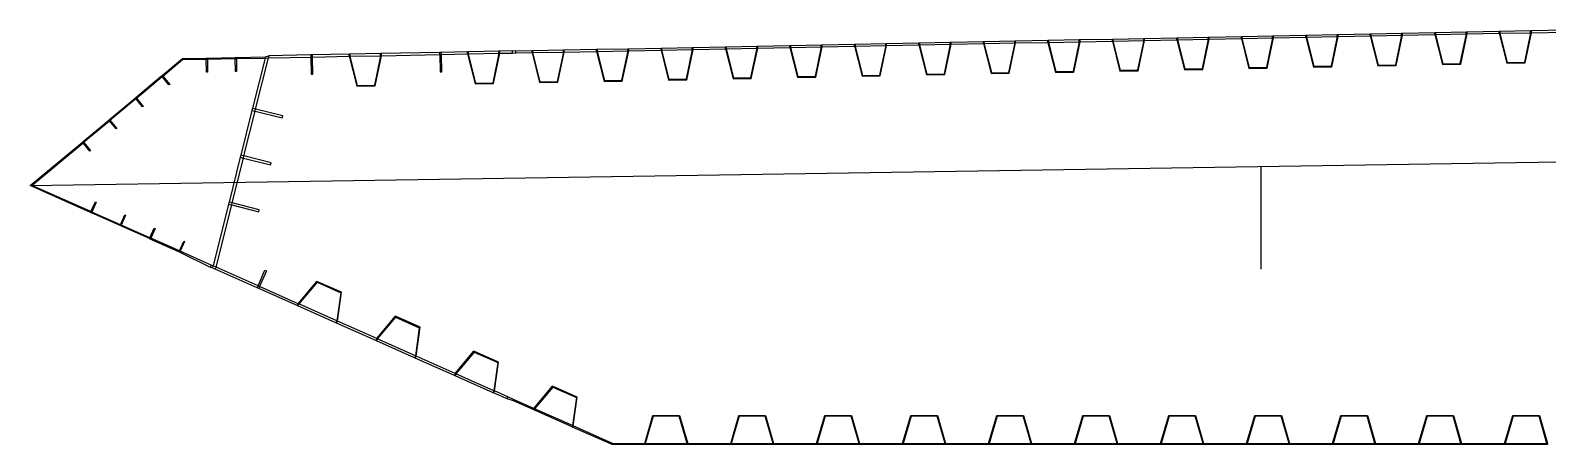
# Model space of a CAD drawing. Header units: millimetres. Extents: x -11.4 to 44.9, y -2.6 to 86.4.
# Drawn here: x -11.45 to 2.67, y 9.15 to 13.01 of the extents above; entities that cross this region are included whole.
import ezdxf

# ---------------------------------------------------------------- set-up
doc = ezdxf.new("R2010")
doc.units = ezdxf.units.MM
doc.layers.add('0_Assis', color=8, linetype='Continuous')

msp = doc.modelspace()

# ---------------------------------------------------------------- linework, layer by layer
at = {"layer": '0_Assis'}
for p, q in [((1.909, 12.989), (1.626, 12.983)), ((1.909, 12.973), (1.909, 12.989)), ((1.917, 12.989), (1.909, 12.989)), ((2.217, 12.995), (1.917, 12.989)), ((1.917, 12.973), (1.917, 12.989)), ((2.217, 12.979), (2.217, 12.995)), ((2.225, 12.995), (2.217, 12.995)), ((2.509, 13.001), (2.225, 12.995)), ((2.225, 12.979), (2.225, 12.995)), ((2.509, 12.985), (2.509, 13.001)), ((2.517, 13.001), (2.509, 13.001)), ((2.817, 13.007), (2.517, 13.001)), ((2.517, 12.985), (2.517, 13.001)), ((2.517, 12.985), (2.817, 12.991)), ((-5.281, 12.845), (-5.29, 12.845)), ((-4.981, 12.851), (-5.281, 12.845)), ((-5.281, 12.829), (-5.281, 12.845)), ((-4.981, 12.835), (-4.981, 12.851)), ((-4.973, 12.851), (-4.981, 12.851)), ((-4.69, 12.857), (-4.973, 12.851)), ((-4.973, 12.835), (-4.973, 12.851)), ((-4.69, 12.841), (-4.69, 12.857)), ((-4.681, 12.857), (-4.69, 12.857)), ((-4.382, 12.863), (-4.681, 12.857)), ((-4.681, 12.841), (-4.681, 12.857)), ((-4.681, 12.841), (-4.382, 12.847)), ((-4.382, 12.847), (-4.382, 12.863)), ((-4.373, 12.863), (-4.382, 12.863)), ((-4.382, 12.847), (-4.311, 12.568)), ((-4.382, 12.847), (-4.373, 12.847)), ((-4.09, 12.869), (-4.373, 12.863)), ((-4.373, 12.847), (-4.373, 12.863)), ((-4.373, 12.847), (-4.09, 12.853)), ((-4.305, 12.576), (-4.373, 12.847)), ((-4.09, 12.853), (-4.147, 12.579)), ((-4.141, 12.571), (-4.082, 12.853)), ((-4.09, 12.853), (-4.09, 12.869)), ((-4.082, 12.869), (-4.09, 12.869)), ((-4.09, 12.853), (-4.082, 12.853)), ((-3.782, 12.875), (-4.082, 12.869)), ((-4.082, 12.853), (-4.082, 12.869)), ((-4.082, 12.853), (-3.782, 12.859)), ((-3.782, 12.859), (-3.782, 12.875)), ((-3.773, 12.875), (-3.782, 12.875)), ((-3.782, 12.859), (-3.711, 12.58)), ((-3.782, 12.859), (-3.773, 12.859)), ((-3.49, 12.881), (-3.773, 12.875)), ((-3.773, 12.859), (-3.773, 12.875)), ((-3.773, 12.859), (-3.49, 12.865)), ((-3.705, 12.588), (-3.773, 12.859)), ((-3.49, 12.865), (-3.548, 12.591)), ((-3.541, 12.583), (-3.482, 12.865)), ((-3.49, 12.865), (-3.49, 12.881)), ((-3.482, 12.881), (-3.49, 12.881)), ((-3.49, 12.865), (-3.482, 12.865)), ((-3.182, 12.887), (-3.482, 12.881)), ((-3.482, 12.865), (-3.482, 12.881)), ((-3.482, 12.865), (-3.182, 12.871)), ((-3.182, 12.871), (-3.182, 12.887)), ((-3.174, 12.887), (-3.182, 12.887)), ((-3.182, 12.871), (-3.111, 12.592)), ((-3.182, 12.871), (-3.174, 12.871)), ((-2.89, 12.893), (-3.174, 12.887)), ((-3.174, 12.871), (-3.174, 12.887)), ((-3.174, 12.871), (-2.89, 12.877)), ((-3.105, 12.6), (-3.174, 12.871)), ((-2.89, 12.877), (-2.948, 12.603)), ((-2.941, 12.595), (-2.882, 12.877)), ((-2.89, 12.877), (-2.89, 12.893)), ((-2.882, 12.893), (-2.89, 12.893)), ((-2.89, 12.877), (-2.882, 12.877)), ((-2.582, 12.899), (-2.882, 12.893)), ((-2.882, 12.877), (-2.882, 12.893)), ((-2.882, 12.877), (-2.582, 12.883)), ((-2.582, 12.883), (-2.582, 12.899)), ((-2.574, 12.899), (-2.582, 12.899)), ((-2.582, 12.883), (-2.511, 12.604)), ((-2.582, 12.883), (-2.574, 12.883)), ((-2.29, 12.905), (-2.574, 12.899)), ((-2.574, 12.883), (-2.574, 12.899)), ((-2.574, 12.883), (-2.29, 12.889)), ((-2.505, 12.612), (-2.574, 12.883)), ((-2.29, 12.889), (-2.348, 12.615)), ((-2.341, 12.607), (-2.282, 12.889)), ((-2.29, 12.889), (-2.29, 12.905)), ((-2.282, 12.905), (-2.29, 12.905)), ((-2.29, 12.889), (-2.282, 12.889)), ((-1.982, 12.911), (-2.282, 12.905)), ((-2.282, 12.889), (-2.282, 12.905)), ((-2.282, 12.889), (-1.982, 12.895)), ((-1.982, 12.895), (-1.982, 12.911)), ((-1.974, 12.911), (-1.982, 12.911)), ((-1.982, 12.895), (-1.911, 12.616)), ((-1.982, 12.895), (-1.974, 12.895)), ((-1.69, 12.917), (-1.974, 12.911)), ((-1.974, 12.895), (-1.974, 12.911)), ((-1.974, 12.895), (-1.69, 12.901)), ((-1.905, 12.624), (-1.974, 12.895)), ((-1.69, 12.901), (-1.748, 12.627)), ((-1.741, 12.619), (-1.682, 12.901)), ((-1.69, 12.901), (-1.69, 12.917)), ((-1.682, 12.917), (-1.69, 12.917)), ((-1.69, 12.901), (-1.682, 12.901)), ((-1.382, 12.923), (-1.682, 12.917)), ((-1.682, 12.901), (-1.682, 12.917)), ((-1.682, 12.901), (-1.382, 12.907)), ((-1.382, 12.907), (-1.382, 12.923)), ((-1.374, 12.923), (-1.382, 12.923)), ((-1.382, 12.907), (-1.312, 12.628)), ((-1.382, 12.907), (-1.374, 12.907)), ((-1.09, 12.929), (-1.374, 12.923)), ((-1.374, 12.907), (-1.374, 12.923)), ((-1.374, 12.907), (-1.09, 12.913)), ((-1.305, 12.636), (-1.374, 12.907)), ((-1.09, 12.913), (-1.148, 12.639)), ((-1.142, 12.631), (-1.082, 12.913)), ((-1.09, 12.913), (-1.09, 12.929)), ((-1.082, 12.929), (-1.09, 12.929)), ((-1.09, 12.913), (-1.082, 12.913)), ((-0.782, 12.935), (-1.082, 12.929)), ((-1.082, 12.913), (-1.082, 12.929)), ((-1.082, 12.913), (-0.782, 12.919)), ((-0.782, 12.919), (-0.782, 12.935)), ((-0.774, 12.935), (-0.782, 12.935)), ((-0.782, 12.919), (-0.712, 12.64)), ((-0.782, 12.919), (-0.774, 12.919)), ((-0.491, 12.941), (-0.774, 12.935)), ((-0.774, 12.919), (-0.774, 12.935)), ((-0.774, 12.919), (-0.491, 12.925)), ((-0.705, 12.648), (-0.774, 12.919)), ((-0.491, 12.925), (-0.548, 12.651)), ((-0.542, 12.643), (-0.482, 12.925)), ((-0.491, 12.925), (-0.491, 12.941)), ((-0.482, 12.941), (-0.491, 12.941)), ((-0.491, 12.925), (-0.482, 12.925)), ((-0.182, 12.947), (-0.482, 12.941)), ((-0.482, 12.925), (-0.482, 12.941)), ((-0.482, 12.925), (-0.182, 12.931)), ((-0.182, 12.931), (-0.182, 12.947)), ((-0.174, 12.947), (-0.182, 12.947)), ((-0.182, 12.931), (-0.112, 12.652)), ((-0.182, 12.931), (-0.174, 12.931)), ((0.109, 12.953), (-0.174, 12.947)), ((-0.174, 12.931), (-0.174, 12.947)), ((-0.174, 12.931), (0.109, 12.937)), ((-0.106, 12.66), (-0.174, 12.931)), ((0.109, 12.937), (0.052, 12.663)), ((0.058, 12.655), (0.118, 12.937)), ((0.109, 12.937), (0.109, 12.953)), ((0.118, 12.953), (0.109, 12.953)), ((0.109, 12.937), (0.118, 12.937)), ((0.418, 12.959), (0.118, 12.953)), ((0.118, 12.937), (0.118, 12.953)), ((0.118, 12.937), (0.418, 12.943)), ((0.418, 12.943), (0.418, 12.959)), ((0.426, 12.959), (0.418, 12.959)), ((0.418, 12.943), (0.488, 12.664)), ((0.418, 12.943), (0.426, 12.943)), ((0.709, 12.965), (0.426, 12.959)), ((0.426, 12.943), (0.426, 12.959)), ((0.426, 12.943), (0.709, 12.949)), ((0.494, 12.672), (0.426, 12.943)), ((0.709, 12.949), (0.652, 12.675)), ((0.658, 12.667), (0.717, 12.949)), ((0.709, 12.949), (0.709, 12.965)), ((0.717, 12.965), (0.709, 12.965)), ((0.709, 12.949), (0.717, 12.949)), ((1.017, 12.971), (0.717, 12.965)), ((0.717, 12.949), (0.717, 12.965)), ((0.717, 12.949), (1.017, 12.955)), ((1.017, 12.955), (1.017, 12.971)), ((1.026, 12.971), (1.017, 12.971)), ((1.017, 12.955), (1.088, 12.676)), ((1.017, 12.955), (1.026, 12.955)), ((1.309, 12.977), (1.026, 12.971)), ((1.026, 12.955), (1.026, 12.971)), ((1.026, 12.955), (1.309, 12.961)), ((1.094, 12.684), (1.026, 12.955)), ((1.309, 12.961), (1.251, 12.687)), ((1.258, 12.679), (1.317, 12.961)), ((1.309, 12.961), (1.309, 12.977)), ((1.317, 12.977), (1.309, 12.977)), ((1.309, 12.961), (1.317, 12.961)), ((1.617, 12.983), (1.317, 12.977)), ((1.317, 12.961), (1.317, 12.977)), ((1.317, 12.961), (1.617, 12.967)), ((1.617, 12.967), (1.617, 12.983)), ((1.626, 12.983), (1.617, 12.983)), ((1.617, 12.967), (1.688, 12.688)), ((1.617, 12.967), (1.626, 12.967)), ((1.626, 12.967), (1.626, 12.983)), ((1.626, 12.967), (1.909, 12.973)), ((1.694, 12.696), (1.626, 12.967)), ((1.909, 12.973), (1.851, 12.699)), ((1.858, 12.691), (1.917, 12.973)), ((1.909, 12.973), (1.917, 12.973)), ((1.917, 12.973), (2.217, 12.979)), ((2.217, 12.979), (2.288, 12.7)), ((2.217, 12.979), (2.225, 12.979)), ((2.225, 12.979), (2.509, 12.985)), ((2.294, 12.708), (2.225, 12.979)), ((2.509, 12.985), (2.451, 12.711)), ((2.458, 12.703), (2.517, 12.985)), ((2.509, 12.985), (2.517, 12.985)), ((-10.221, 12.587), (-10.033, 12.744)), ((-10.216, 12.581), (-10.033, 12.734)), ((-10.033, 12.744), (-9.812, 12.748)), ((-10.033, 12.734), (-10.033, 12.744)), ((-10.033, 12.734), (-9.811, 12.738)), ((-9.812, 12.748), (-9.802, 12.748)), ((-9.811, 12.738), (-9.812, 12.748)), ((-9.811, 12.738), (-9.801, 12.738)), ((-9.809, 12.618), (-9.811, 12.738)), ((-9.802, 12.748), (-9.542, 12.754)), ((-9.802, 12.748), (-9.801, 12.738)), ((-9.801, 12.738), (-9.541, 12.744)), ((-9.801, 12.738), (-9.799, 12.618)), ((-9.542, 12.754), (-9.532, 12.754)), ((-9.541, 12.744), (-9.542, 12.754)), ((-9.541, 12.744), (-9.531, 12.744)), ((-9.539, 12.624), (-9.541, 12.744)), ((-9.532, 12.754), (-9.261, 12.759)), ((-9.532, 12.754), (-9.531, 12.744)), ((-9.531, 12.744), (-9.264, 12.749)), ((-9.531, 12.744), (-9.529, 12.624)), ((-9.264, 12.749), (-9.381, 12.282)), ((-9.352, 12.274), (-9.233, 12.75)), ((-9.261, 12.759), (-9.264, 12.749)), ((-9.264, 12.749), (-9.233, 12.75)), ((-9.261, 12.759), (-9.228, 12.77)), ((-9.228, 12.77), (-9.233, 12.75)), ((-9.233, 12.75), (-8.839, 12.758)), ((-8.839, 12.778), (-9.228, 12.77)), ((-8.839, 12.778), (-8.839, 12.758)), ((-8.823, 12.778), (-8.839, 12.778)), ((-8.839, 12.758), (-8.835, 12.598)), ((-8.481, 12.785), (-8.823, 12.778)), ((-8.823, 12.758), (-8.823, 12.778)), ((-8.823, 12.758), (-8.481, 12.765)), ((-8.819, 12.598), (-8.823, 12.758)), ((-8.481, 12.765), (-8.481, 12.785)), ((-8.472, 12.785), (-8.481, 12.785)), ((-8.481, 12.785), (-8.481, 12.765)), ((-8.481, 12.765), (-8.41, 12.486)), ((-8.481, 12.765), (-8.472, 12.765)), ((-8.189, 12.791), (-8.472, 12.785)), ((-8.472, 12.765), (-8.472, 12.785)), ((-8.472, 12.765), (-8.189, 12.771)), ((-8.404, 12.494), (-8.472, 12.765)), ((-8.189, 12.771), (-8.247, 12.497)), ((-8.24, 12.489), (-8.181, 12.771)), ((-8.189, 12.771), (-8.189, 12.791)), ((-8.181, 12.791), (-8.189, 12.791)), ((-8.189, 12.771), (-8.181, 12.771)), ((-7.639, 12.802), (-8.181, 12.791)), ((-8.181, 12.771), (-8.181, 12.791)), ((-8.181, 12.771), (-7.639, 12.782)), ((-7.639, 12.782), (-7.639, 12.802)), ((-7.623, 12.802), (-7.639, 12.802)), ((-7.639, 12.782), (-7.623, 12.782)), ((-7.639, 12.782), (-7.636, 12.622)), ((-7.381, 12.807), (-7.623, 12.802)), ((-7.623, 12.782), (-7.623, 12.802)), ((-7.623, 12.782), (-7.381, 12.787)), ((-7.62, 12.622), (-7.623, 12.782)), ((-7.381, 12.787), (-7.381, 12.807)), ((-7.373, 12.807), (-7.381, 12.807)), ((-7.381, 12.787), (-7.31, 12.508)), ((-7.381, 12.787), (-7.373, 12.787)), ((-7.089, 12.813), (-7.373, 12.807)), ((-7.373, 12.787), (-7.373, 12.807)), ((-7.373, 12.787), (-7.089, 12.793)), ((-7.304, 12.516), (-7.373, 12.787)), ((-7.089, 12.793), (-7.147, 12.519)), ((-7.14, 12.511), (-7.081, 12.793)), ((-7.089, 12.793), (-7.089, 12.813)), ((-7.081, 12.813), (-7.089, 12.813)), ((-7.089, 12.793), (-7.081, 12.793)), ((-6.963, 12.815), (-7.081, 12.813)), ((-7.081, 12.793), (-7.081, 12.813)), ((-7.081, 12.793), (-6.963, 12.795)), ((-6.963, 12.795), (-6.963, 12.815)), ((-6.931, 12.812), (-6.963, 12.815)), ((-6.963, 12.795), (-6.931, 12.796)), ((-6.781, 12.815), (-6.931, 12.812)), ((-6.931, 12.796), (-6.931, 12.812)), ((-6.931, 12.796), (-6.781, 12.799)), ((-6.781, 12.799), (-6.781, 12.815)), ((-6.773, 12.815), (-6.781, 12.815)), ((-6.781, 12.799), (-6.71, 12.52)), ((-6.781, 12.799), (-6.773, 12.799)), ((-6.489, 12.821), (-6.773, 12.815)), ((-6.773, 12.799), (-6.773, 12.815)), ((-6.773, 12.799), (-6.489, 12.805)), ((-6.704, 12.528), (-6.773, 12.799)), ((-6.489, 12.805), (-6.547, 12.531)), ((-6.54, 12.523), (-6.481, 12.805)), ((-6.489, 12.805), (-6.489, 12.821)), ((-6.481, 12.821), (-6.489, 12.821)), ((-6.489, 12.805), (-6.481, 12.805)), ((-6.181, 12.827), (-6.481, 12.821)), ((-6.481, 12.805), (-6.481, 12.821)), ((-6.481, 12.805), (-6.181, 12.811)), ((-6.181, 12.811), (-6.181, 12.827)), ((-6.173, 12.827), (-6.181, 12.827)), ((-6.181, 12.811), (-6.111, 12.532)), ((-6.181, 12.811), (-6.173, 12.811)), ((-5.889, 12.833), (-6.173, 12.827)), ((-6.173, 12.811), (-6.173, 12.827)), ((-6.173, 12.811), (-5.889, 12.817)), ((-6.104, 12.54), (-6.173, 12.811)), ((-5.889, 12.817), (-5.947, 12.543)), ((-5.941, 12.535), (-5.881, 12.817)), ((-5.889, 12.817), (-5.889, 12.833)), ((-5.881, 12.833), (-5.889, 12.833)), ((-5.889, 12.817), (-5.881, 12.817)), ((-5.581, 12.839), (-5.881, 12.833)), ((-5.881, 12.817), (-5.881, 12.833)), ((-5.881, 12.817), (-5.581, 12.823)), ((-5.581, 12.823), (-5.581, 12.839)), ((-5.573, 12.839), (-5.581, 12.839)), ((-5.581, 12.823), (-5.511, 12.544)), ((-5.581, 12.823), (-5.573, 12.823)), ((-5.29, 12.845), (-5.573, 12.839)), ((-5.573, 12.823), (-5.573, 12.839)), ((-5.573, 12.823), (-5.29, 12.829)), ((-5.504, 12.552), (-5.573, 12.823)), ((-5.29, 12.829), (-5.347, 12.555)), ((-5.341, 12.547), (-5.281, 12.829)), ((-5.29, 12.829), (-5.29, 12.845)), ((-5.29, 12.829), (-5.281, 12.829)), ((-5.281, 12.829), (-4.981, 12.835)), ((-4.981, 12.835), (-4.911, 12.556)), ((-4.981, 12.835), (-4.973, 12.835)), ((-4.973, 12.835), (-4.69, 12.841)), ((-4.905, 12.564), (-4.973, 12.835)), ((-4.69, 12.841), (-4.747, 12.567)), ((-4.741, 12.559), (-4.681, 12.841)), ((-4.69, 12.841), (-4.681, 12.841)), ((2.294, 12.708), (2.288, 12.7)), ((2.294, 12.708), (2.451, 12.711)), ((2.451, 12.711), (2.458, 12.703)), ((-10.466, 12.382), (-10.227, 12.582)), ((-10.461, 12.376), (-10.222, 12.576)), ((-10.227, 12.582), (-10.221, 12.587)), ((-10.222, 12.576), (-10.227, 12.582)), ((-10.222, 12.576), (-10.216, 12.581)), ((-10.158, 12.499), (-10.222, 12.576)), ((-10.221, 12.587), (-10.216, 12.581)), ((-10.216, 12.581), (-10.151, 12.504)), ((-9.799, 12.618), (-9.809, 12.618)), ((-9.529, 12.624), (-9.539, 12.624)), ((-8.835, 12.598), (-8.819, 12.598)), ((-7.636, 12.622), (-7.62, 12.622)), ((-4.905, 12.564), (-4.911, 12.556)), ((-4.905, 12.564), (-4.747, 12.567)), ((-4.747, 12.567), (-4.741, 12.559)), ((-4.305, 12.576), (-4.311, 12.568)), ((-4.311, 12.568), (-4.141, 12.571)), ((-4.305, 12.576), (-4.147, 12.579)), ((-4.147, 12.579), (-4.141, 12.571)), ((-3.705, 12.588), (-3.711, 12.58)), ((-3.711, 12.58), (-3.541, 12.583)), ((-3.705, 12.588), (-3.548, 12.591)), ((-3.548, 12.591), (-3.541, 12.583)), ((-3.105, 12.6), (-3.111, 12.592)), ((-3.111, 12.592), (-2.941, 12.595)), ((-3.105, 12.6), (-2.948, 12.603)), ((-2.948, 12.603), (-2.941, 12.595)), ((-2.505, 12.612), (-2.511, 12.604)), ((-2.511, 12.604), (-2.341, 12.607)), ((-2.505, 12.612), (-2.348, 12.615)), ((-2.348, 12.615), (-2.341, 12.607)), ((-1.905, 12.624), (-1.911, 12.616)), ((-1.911, 12.616), (-1.741, 12.619)), ((-1.905, 12.624), (-1.748, 12.627)), ((-1.748, 12.627), (-1.741, 12.619)), ((-1.305, 12.636), (-1.312, 12.628)), ((-1.312, 12.628), (-1.142, 12.631)), ((-1.305, 12.636), (-1.148, 12.639)), ((-1.148, 12.639), (-1.142, 12.631)), ((-0.705, 12.648), (-0.712, 12.64)), ((-0.712, 12.64), (-0.542, 12.643)), ((-0.705, 12.648), (-0.548, 12.651)), ((-0.548, 12.651), (-0.542, 12.643)), ((-0.106, 12.66), (-0.112, 12.652)), ((-0.112, 12.652), (0.058, 12.655)), ((-0.106, 12.66), (0.052, 12.663)), ((0.052, 12.663), (0.058, 12.655)), ((0.494, 12.672), (0.488, 12.664)), ((0.488, 12.664), (0.658, 12.667)), ((0.494, 12.672), (0.652, 12.675)), ((0.652, 12.675), (0.658, 12.667)), ((1.094, 12.684), (1.088, 12.676)), ((1.088, 12.676), (1.258, 12.679)), ((1.094, 12.684), (1.251, 12.687)), ((1.251, 12.687), (1.258, 12.679)), ((1.694, 12.696), (1.688, 12.688)), ((1.688, 12.688), (1.858, 12.691)), ((1.694, 12.696), (1.851, 12.699)), ((1.851, 12.699), (1.858, 12.691)), ((2.288, 12.7), (2.458, 12.703)), ((-10.151, 12.504), (-10.158, 12.499)), ((-8.404, 12.494), (-8.41, 12.486)), ((-8.41, 12.486), (-8.24, 12.489)), ((-8.404, 12.494), (-8.247, 12.497)), ((-8.247, 12.497), (-8.24, 12.489)), ((-7.304, 12.516), (-7.31, 12.508)), ((-7.31, 12.508), (-7.14, 12.511)), ((-7.304, 12.516), (-7.147, 12.519)), ((-7.147, 12.519), (-7.14, 12.511)), ((-6.704, 12.528), (-6.71, 12.52)), ((-6.71, 12.52), (-6.54, 12.523)), ((-6.704, 12.528), (-6.547, 12.531)), ((-6.547, 12.531), (-6.54, 12.523)), ((-6.104, 12.54), (-6.111, 12.532)), ((-6.111, 12.532), (-5.941, 12.535)), ((-6.104, 12.54), (-5.947, 12.543)), ((-5.947, 12.543), (-5.941, 12.535)), ((-5.504, 12.552), (-5.511, 12.544)), ((-5.511, 12.544), (-5.341, 12.547)), ((-5.504, 12.552), (-5.347, 12.555)), ((-5.347, 12.555), (-5.341, 12.547)), ((-4.911, 12.556), (-4.741, 12.559)), ((-10.712, 12.177), (-10.472, 12.377)), ((-10.707, 12.171), (-10.467, 12.371)), ((-10.472, 12.377), (-10.466, 12.382)), ((-10.467, 12.371), (-10.472, 12.377)), ((-10.467, 12.371), (-10.461, 12.376)), ((-10.403, 12.294), (-10.467, 12.371)), ((-10.466, 12.382), (-10.461, 12.376)), ((-10.461, 12.376), (-10.397, 12.299)), ((-10.397, 12.299), (-10.403, 12.294)), ((-9.381, 12.282), (-9.386, 12.262)), ((-9.352, 12.274), (-9.381, 12.282)), ((-10.957, 11.971), (-10.718, 12.172)), ((-10.952, 11.965), (-10.713, 12.165)), ((-10.718, 12.172), (-10.712, 12.177)), ((-10.713, 12.165), (-10.718, 12.172)), ((-10.713, 12.165), (-10.707, 12.171)), ((-10.649, 12.089), (-10.713, 12.165)), ((-10.712, 12.177), (-10.707, 12.171)), ((-10.707, 12.171), (-10.643, 12.094)), ((-9.386, 12.262), (-9.49, 11.845)), ((-9.461, 11.838), (-9.357, 12.255)), ((-9.386, 12.262), (-9.357, 12.255)), ((-9.357, 12.255), (-9.352, 12.274)), ((-9.357, 12.255), (-9.104, 12.192)), ((-9.099, 12.211), (-9.352, 12.274)), ((-9.104, 12.192), (-9.099, 12.211)), ((-10.643, 12.094), (-10.649, 12.089)), ((-11.448, 11.562), (-10.964, 11.966)), ((-11.433, 11.564), (-10.958, 11.96)), ((-10.964, 11.966), (-10.957, 11.971)), ((-10.958, 11.96), (-10.964, 11.966)), ((-10.958, 11.96), (-10.952, 11.965)), ((-10.894, 11.883), (-10.958, 11.96)), ((-10.957, 11.971), (-10.952, 11.965)), ((-10.952, 11.965), (-10.888, 11.889)), ((-10.888, 11.889), (-10.894, 11.883)), ((-9.495, 11.826), (-9.599, 11.408)), ((-9.57, 11.401), (-9.466, 11.818)), ((-9.49, 11.845), (-9.495, 11.826)), ((-9.495, 11.826), (-9.466, 11.818)), ((-9.461, 11.838), (-9.49, 11.845)), ((-9.466, 11.818), (-9.461, 11.838)), ((-9.466, 11.818), (-9.213, 11.755)), ((-9.209, 11.775), (-9.461, 11.838)), ((-9.213, 11.755), (-9.209, 11.775)), ((-10.887, 11.312), (-11.448, 11.562)), ((-10.884, 11.32), (-11.433, 11.564)), ((-10.887, 11.312), (-10.884, 11.32)), ((-10.88, 11.309), (-10.887, 11.312)), ((-10.884, 11.32), (-10.843, 11.411)), ((-10.877, 11.316), (-10.884, 11.32)), ((-10.877, 11.316), (-10.88, 11.309)), ((-10.613, 11.191), (-10.88, 11.309)), ((-10.836, 11.408), (-10.877, 11.316)), ((-10.61, 11.198), (-10.877, 11.316)), ((-10.843, 11.411), (-10.836, 11.408)), ((-9.604, 11.389), (-9.748, 10.815)), ((-9.72, 10.802), (-9.575, 11.382)), ((-9.599, 11.408), (-9.604, 11.389)), ((-9.604, 11.389), (-9.575, 11.382)), ((-9.57, 11.401), (-9.599, 11.408)), ((-9.575, 11.382), (-9.57, 11.401)), ((-9.575, 11.382), (-9.323, 11.319)), ((-9.318, 11.338), (-9.57, 11.401)), ((-9.323, 11.319), (-9.318, 11.338)), ((-10.613, 11.191), (-10.61, 11.198)), ((-10.606, 11.187), (-10.613, 11.191)), ((-10.61, 11.198), (-10.569, 11.289)), ((-10.602, 11.195), (-10.61, 11.198)), ((-10.602, 11.195), (-10.606, 11.187)), ((-10.339, 11.069), (-10.606, 11.187)), ((-10.562, 11.286), (-10.602, 11.195)), ((-10.336, 11.076), (-10.602, 11.195)), ((-10.569, 11.289), (-10.562, 11.286)), ((-10.336, 11.076), (-10.295, 11.167)), ((-10.288, 11.164), (-10.328, 11.073)), ((-10.295, 11.167), (-10.288, 11.164)), ((-10.339, 11.069), (-10.336, 11.076)), ((-10.332, 11.065), (-10.339, 11.069)), ((-10.328, 11.073), (-10.336, 11.076)), ((-10.328, 11.073), (-10.332, 11.065)), ((-10.065, 10.947), (-10.332, 11.065)), ((-10.061, 10.954), (-10.328, 11.073)), ((-10.061, 10.954), (-10.021, 11.046)), ((-10.014, 11.042), (-10.054, 10.951)), ((-10.021, 11.046), (-10.014, 11.042)), ((-10.065, 10.947), (-10.061, 10.954)), ((-10.057, 10.944), (-10.065, 10.947)), ((-10.054, 10.951), (-10.061, 10.954)), ((-10.054, 10.951), (-10.057, 10.944)), ((-10.057, 10.944), (-9.774, 10.804)), ((-9.765, 10.823), (-10.054, 10.951)), ((-9.765, 10.823), (-9.774, 10.804)), ((-9.755, 10.796), (-9.774, 10.804)), ((-9.748, 10.815), (-9.765, 10.823)), ((-9.748, 10.815), (-9.755, 10.796)), ((-9.728, 10.784), (-9.755, 10.796)), ((-9.72, 10.802), (-9.748, 10.815)), ((-9.72, 10.802), (-9.728, 10.784)), ((-9.338, 10.611), (-9.728, 10.784)), ((-9.33, 10.629), (-9.72, 10.802)), ((-9.33, 10.629), (-9.265, 10.775)), ((-9.25, 10.769), (-9.315, 10.623)), ((-9.265, 10.775), (-9.25, 10.769)), ((-9.338, 10.611), (-9.33, 10.629)), ((-9.323, 10.604), (-9.338, 10.611)), ((-9.315, 10.623), (-9.33, 10.629)), ((-9.315, 10.623), (-9.323, 10.604)), ((-8.965, 10.445), (-9.323, 10.604)), ((-8.957, 10.463), (-9.315, 10.623)), ((-8.957, 10.463), (-8.783, 10.67)), ((-8.781, 10.663), (-8.951, 10.461)), ((-8.554, 10.569), (-8.783, 10.67)), ((-8.783, 10.67), (-8.781, 10.663)), ((-8.781, 10.663), (-8.561, 10.565)), ((-8.957, 10.463), (-8.965, 10.445)), ((-8.951, 10.461), (-8.959, 10.443)), ((-8.951, 10.461), (-8.957, 10.463)), ((-8.597, 10.303), (-8.951, 10.461)), ((-8.561, 10.565), (-8.597, 10.303)), ((-8.592, 10.301), (-8.554, 10.569)), ((-8.561, 10.565), (-8.554, 10.569)), ((-8.959, 10.443), (-8.965, 10.445)), ((-8.605, 10.285), (-8.959, 10.443)), ((-8.226, 10.138), (-8.052, 10.346)), ((-8.05, 10.338), (-8.22, 10.136)), ((-7.823, 10.244), (-8.052, 10.346)), ((-8.052, 10.346), (-8.05, 10.338)), ((-8.05, 10.338), (-7.83, 10.24)), ((-8.597, 10.303), (-8.605, 10.285)), ((-8.6, 10.283), (-8.605, 10.285)), ((-8.592, 10.301), (-8.6, 10.283)), ((-8.234, 10.12), (-8.6, 10.283)), ((-8.592, 10.301), (-8.597, 10.303)), ((-8.226, 10.138), (-8.592, 10.301)), ((-7.83, 10.24), (-7.866, 9.979)), ((-7.86, 9.976), (-7.823, 10.244)), ((-7.83, 10.24), (-7.823, 10.244)), ((-8.226, 10.138), (-8.234, 10.12)), ((-8.228, 10.118), (-8.234, 10.12)), ((-8.22, 10.136), (-8.228, 10.118)), ((-7.874, 9.96), (-8.228, 10.118)), ((-8.22, 10.136), (-8.226, 10.138)), ((-7.866, 9.979), (-8.22, 10.136)), ((-7.866, 9.979), (-7.874, 9.96)), ((-7.869, 9.958), (-7.874, 9.96)), ((-7.86, 9.976), (-7.869, 9.958)), ((-7.503, 9.795), (-7.869, 9.958)), ((-7.86, 9.976), (-7.866, 9.979)), ((-7.495, 9.814), (-7.86, 9.976)), ((-7.495, 9.814), (-7.321, 10.021)), ((-7.319, 10.013), (-7.489, 9.811)), ((-7.092, 9.919), (-7.321, 10.021)), ((-7.321, 10.021), (-7.319, 10.013)), ((-7.319, 10.013), (-7.099, 9.915)), ((-7.099, 9.915), (-7.135, 9.654)), ((-7.129, 9.651), (-7.092, 9.919)), ((-7.099, 9.915), (-7.092, 9.919)), ((-7.495, 9.814), (-7.503, 9.795)), ((-7.497, 9.793), (-7.503, 9.795)), ((-7.489, 9.811), (-7.497, 9.793)), ((-7.143, 9.635), (-7.497, 9.793)), ((-7.489, 9.811), (-7.495, 9.814)), ((-7.135, 9.654), (-7.489, 9.811)), ((-7.135, 9.654), (-7.143, 9.635)), ((-7.138, 9.633), (-7.143, 9.635)), ((-7.129, 9.651), (-7.138, 9.633)), ((-7.013, 9.578), (-7.138, 9.633)), ((-7.129, 9.651), (-7.135, 9.654)), ((-6.764, 9.489), (-6.59, 9.696)), ((-6.588, 9.688), (-6.758, 9.486)), ((-6.361, 9.594), (-6.59, 9.696)), ((-6.59, 9.696), (-6.588, 9.688)), ((-6.588, 9.688), (-6.368, 9.591)), ((-6.952, 9.559), (-7.013, 9.578)), ((-6.769, 9.478), (-6.952, 9.559)), ((-6.764, 9.489), (-6.947, 9.57)), ((-6.764, 9.489), (-6.769, 9.478)), ((-6.763, 9.475), (-6.769, 9.478)), ((-6.758, 9.486), (-6.764, 9.489)), ((-6.758, 9.486), (-6.763, 9.475)), ((-6.409, 9.318), (-6.763, 9.475)), ((-6.404, 9.329), (-6.758, 9.486)), ((-6.368, 9.591), (-6.404, 9.329)), ((-6.398, 9.326), (-6.361, 9.594)), ((-6.368, 9.591), (-6.361, 9.594)), ((-6.404, 9.329), (-6.409, 9.318)), ((-6.403, 9.315), (-6.409, 9.318)), ((-6.398, 9.326), (-6.404, 9.329)), ((-6.398, 9.326), (-6.403, 9.315)), ((-6.033, 9.164), (-6.398, 9.326)), ((-5.733, 9.164), (-5.658, 9.424)), ((-5.653, 9.418), (-5.727, 9.164)), ((-5.658, 9.424), (-5.408, 9.424)), ((-5.653, 9.418), (-5.658, 9.424)), ((-5.412, 9.418), (-5.653, 9.418)), ((-5.412, 9.418), (-5.408, 9.424)), ((-5.339, 9.164), (-5.412, 9.418)), ((-5.408, 9.424), (-5.333, 9.164)), ((-4.933, 9.164), (-4.858, 9.424)), ((-4.853, 9.418), (-4.927, 9.164)), ((-4.858, 9.424), (-4.608, 9.424)), ((-4.853, 9.418), (-4.858, 9.424)), ((-4.612, 9.418), (-4.853, 9.418)), ((-4.612, 9.418), (-4.608, 9.424)), ((-4.539, 9.164), (-4.612, 9.418)), ((-4.608, 9.424), (-4.533, 9.164)), ((-4.133, 9.164), (-4.058, 9.424)), ((-4.053, 9.418), (-4.127, 9.164)), ((-4.058, 9.424), (-3.808, 9.424)), ((-4.053, 9.418), (-4.058, 9.424)), ((-3.812, 9.418), (-4.053, 9.418)), ((-3.812, 9.418), (-3.808, 9.424)), ((-3.739, 9.164), (-3.812, 9.418)), ((-3.808, 9.424), (-3.733, 9.164)), ((-3.333, 9.164), (-3.258, 9.424)), ((-3.253, 9.418), (-3.327, 9.164)), ((-3.258, 9.424), (-3.008, 9.424)), ((-3.253, 9.418), (-3.258, 9.424)), ((-3.012, 9.418), (-3.253, 9.418)), ((-3.012, 9.418), (-3.008, 9.424)), ((-2.939, 9.164), (-3.012, 9.418)), ((-3.008, 9.424), (-2.933, 9.164)), ((-2.533, 9.164), (-2.458, 9.424)), ((-2.453, 9.418), (-2.527, 9.164)), ((-2.458, 9.424), (-2.208, 9.424)), ((-2.453, 9.418), (-2.458, 9.424)), ((-2.212, 9.418), (-2.453, 9.418)), ((-2.212, 9.418), (-2.208, 9.424)), ((-2.139, 9.164), (-2.212, 9.418)), ((-2.208, 9.424), (-2.133, 9.164)), ((-1.733, 9.164), (-1.658, 9.424)), ((-1.653, 9.418), (-1.727, 9.164)), ((-1.658, 9.424), (-1.408, 9.424)), ((-1.653, 9.418), (-1.658, 9.424)), ((-1.412, 9.418), (-1.653, 9.418)), ((-1.412, 9.418), (-1.408, 9.424)), ((-1.339, 9.164), (-1.412, 9.418)), ((-1.408, 9.424), (-1.333, 9.164)), ((-0.933, 9.164), (-0.858, 9.424)), ((-0.853, 9.418), (-0.927, 9.164)), ((-0.858, 9.424), (-0.608, 9.424)), ((-0.853, 9.418), (-0.858, 9.424)), ((-0.612, 9.418), (-0.853, 9.418)), ((-0.612, 9.418), (-0.608, 9.424)), ((-0.539, 9.164), (-0.612, 9.418)), ((-0.608, 9.424), (-0.533, 9.164)), ((-0.133, 9.164), (-0.058, 9.424)), ((-0.053, 9.418), (-0.127, 9.164)), ((-0.058, 9.424), (0.192, 9.424)), ((-0.053, 9.418), (-0.058, 9.424)), ((0.188, 9.418), (-0.053, 9.418)), ((0.188, 9.418), (0.192, 9.424)), ((0.261, 9.164), (0.188, 9.418)), ((0.192, 9.424), (0.267, 9.164)), ((0.667, 9.164), (0.742, 9.424)), ((0.747, 9.418), (0.673, 9.164)), ((0.742, 9.424), (0.992, 9.424)), ((0.747, 9.418), (0.742, 9.424)), ((0.988, 9.418), (0.747, 9.418)), ((0.988, 9.418), (0.992, 9.424)), ((1.061, 9.164), (0.988, 9.418)), ((0.992, 9.424), (1.067, 9.164)), ((1.467, 9.164), (1.542, 9.424)), ((1.547, 9.418), (1.473, 9.164)), ((1.542, 9.424), (1.792, 9.424)), ((1.547, 9.418), (1.542, 9.424)), ((1.788, 9.418), (1.547, 9.418)), ((1.788, 9.418), (1.792, 9.424)), ((1.861, 9.164), (1.788, 9.418)), ((1.792, 9.424), (1.867, 9.164)), ((2.267, 9.164), (2.342, 9.424)), ((2.347, 9.418), (2.273, 9.164)), ((2.342, 9.424), (2.592, 9.424)), ((2.347, 9.418), (2.342, 9.424)), ((2.588, 9.418), (2.347, 9.418)), ((2.588, 9.418), (2.592, 9.424)), ((2.661, 9.164), (2.588, 9.418)), ((2.592, 9.424), (2.667, 9.164)), ((-6.035, 9.152), (-6.403, 9.315)), ((-6.033, 9.164), (-6.035, 9.152)), ((-5.733, 9.152), (-6.035, 9.152)), ((-6.033, 9.164), (-5.733, 9.164)), ((-5.733, 9.164), (-5.733, 9.152)), ((-5.733, 9.164), (-5.727, 9.164)), ((-5.727, 9.152), (-5.733, 9.152)), ((-5.727, 9.164), (-5.727, 9.152)), ((-5.727, 9.164), (-5.339, 9.164)), ((-5.339, 9.152), (-5.727, 9.152)), ((-5.339, 9.164), (-5.339, 9.152)), ((-5.339, 9.164), (-5.333, 9.164)), ((-5.333, 9.152), (-5.339, 9.152)), ((-5.333, 9.164), (-4.933, 9.164)), ((-5.333, 9.164), (-5.333, 9.152)), ((-4.933, 9.152), (-5.333, 9.152)), ((-4.933, 9.164), (-4.933, 9.152)), ((-4.933, 9.164), (-4.927, 9.164)), ((-4.927, 9.152), (-4.933, 9.152)), ((-4.927, 9.164), (-4.927, 9.152)), ((-4.927, 9.164), (-4.539, 9.164)), ((-4.539, 9.152), (-4.927, 9.152)), ((-4.539, 9.164), (-4.539, 9.152)), ((-4.539, 9.164), (-4.533, 9.164)), ((-4.533, 9.152), (-4.539, 9.152)), ((-4.533, 9.164), (-4.133, 9.164)), ((-4.533, 9.164), (-4.533, 9.152)), ((-4.133, 9.152), (-4.533, 9.152)), ((-4.133, 9.164), (-4.133, 9.152)), ((-4.133, 9.164), (-4.127, 9.164)), ((-4.127, 9.152), (-4.133, 9.152)), ((-4.127, 9.164), (-4.127, 9.152)), ((-4.127, 9.164), (-3.739, 9.164)), ((-3.739, 9.152), (-4.127, 9.152)), ((-3.739, 9.164), (-3.739, 9.152)), ((-3.739, 9.164), (-3.733, 9.164)), ((-3.733, 9.152), (-3.739, 9.152)), ((-3.733, 9.164), (-3.333, 9.164)), ((-3.733, 9.164), (-3.733, 9.152)), ((-3.333, 9.152), (-3.733, 9.152)), ((-3.333, 9.164), (-3.333, 9.152)), ((-3.333, 9.164), (-3.327, 9.164)), ((-3.327, 9.152), (-3.333, 9.152)), ((-3.327, 9.164), (-3.327, 9.152)), ((-3.327, 9.164), (-2.939, 9.164)), ((-2.939, 9.152), (-3.327, 9.152)), ((-2.939, 9.164), (-2.939, 9.152)), ((-2.939, 9.164), (-2.933, 9.164)), ((-2.933, 9.152), (-2.939, 9.152)), ((-2.933, 9.164), (-2.533, 9.164)), ((-2.933, 9.164), (-2.933, 9.152)), ((-2.533, 9.152), (-2.933, 9.152)), ((-2.533, 9.164), (-2.533, 9.152)), ((-2.533, 9.164), (-2.527, 9.164)), ((-2.527, 9.152), (-2.533, 9.152)), ((-2.527, 9.164), (-2.527, 9.152)), ((-2.527, 9.164), (-2.139, 9.164)), ((-2.139, 9.152), (-2.527, 9.152)), ((-2.139, 9.164), (-2.139, 9.152)), ((-2.139, 9.164), (-2.133, 9.164)), ((-2.133, 9.152), (-2.139, 9.152)), ((-2.133, 9.164), (-1.733, 9.164)), ((-2.133, 9.164), (-2.133, 9.152)), ((-1.733, 9.152), (-2.133, 9.152)), ((-1.733, 9.164), (-1.733, 9.152)), ((-1.733, 9.164), (-1.727, 9.164)), ((-1.727, 9.152), (-1.733, 9.152)), ((-1.727, 9.164), (-1.727, 9.152)), ((-1.727, 9.164), (-1.339, 9.164)), ((-1.339, 9.152), (-1.727, 9.152)), ((-1.339, 9.164), (-1.339, 9.152)), ((-1.339, 9.164), (-1.333, 9.164)), ((-1.333, 9.152), (-1.339, 9.152)), ((-1.333, 9.164), (-0.933, 9.164)), ((-1.333, 9.164), (-1.333, 9.152)), ((-0.933, 9.152), (-1.333, 9.152)), ((-0.933, 9.164), (-0.933, 9.152)), ((-0.933, 9.164), (-0.927, 9.164)), ((-0.927, 9.152), (-0.933, 9.152)), ((-0.927, 9.164), (-0.927, 9.152)), ((-0.927, 9.164), (-0.539, 9.164)), ((-0.539, 9.152), (-0.927, 9.152)), ((-0.539, 9.164), (-0.539, 9.152)), ((-0.539, 9.164), (-0.533, 9.164)), ((-0.533, 9.152), (-0.539, 9.152)), ((-0.533, 9.164), (-0.133, 9.164)), ((-0.533, 9.164), (-0.533, 9.152)), ((-0.133, 9.152), (-0.533, 9.152)), ((-0.133, 9.164), (-0.133, 9.152)), ((-0.133, 9.164), (-0.127, 9.164)), ((-0.127, 9.152), (-0.133, 9.152)), ((-0.127, 9.164), (-0.127, 9.152)), ((-0.127, 9.164), (0.261, 9.164)), ((0.261, 9.152), (-0.127, 9.152)), ((0.261, 9.164), (0.261, 9.152)), ((0.261, 9.164), (0.267, 9.164)), ((0.267, 9.152), (0.261, 9.152)), ((0.267, 9.164), (0.667, 9.164)), ((0.267, 9.164), (0.267, 9.152)), ((0.667, 9.152), (0.267, 9.152)), ((0.667, 9.164), (0.667, 9.152)), ((0.667, 9.164), (0.673, 9.164)), ((0.673, 9.152), (0.667, 9.152)), ((0.673, 9.164), (0.673, 9.152)), ((0.673, 9.164), (1.061, 9.164)), ((1.061, 9.152), (0.673, 9.152)), ((1.061, 9.164), (1.061, 9.152)), ((1.061, 9.164), (1.067, 9.164)), ((1.067, 9.152), (1.061, 9.152)), ((1.067, 9.164), (1.467, 9.164)), ((1.067, 9.164), (1.067, 9.152)), ((1.467, 9.152), (1.067, 9.152)), ((1.467, 9.164), (1.467, 9.152)), ((1.467, 9.164), (1.473, 9.164)), ((1.473, 9.152), (1.467, 9.152)), ((1.473, 9.164), (1.473, 9.152)), ((1.473, 9.164), (1.861, 9.164)), ((1.861, 9.152), (1.473, 9.152)), ((1.861, 9.164), (1.861, 9.152)), ((1.861, 9.164), (1.867, 9.164)), ((1.867, 9.152), (1.861, 9.152)), ((1.867, 9.164), (2.267, 9.164)), ((1.867, 9.164), (1.867, 9.152)), ((2.267, 9.152), (1.867, 9.152)), ((2.267, 9.164), (2.267, 9.152)), ((2.267, 9.164), (2.273, 9.164)), ((2.273, 9.152), (2.267, 9.152)), ((2.273, 9.164), (2.273, 9.152)), ((2.273, 9.164), (2.661, 9.164)), ((2.661, 9.152), (2.273, 9.152)), ((2.661, 9.164), (2.661, 9.152)), ((2.661, 9.164), (2.667, 9.164)), ((2.667, 9.152), (2.661, 9.152)), ((2.667, 9.164), (2.667, 9.152))]:
    msp.add_line(p, q, dxfattribs=at)
at = {"layer": '0_Assis', "color": 3}
for p, q in [((-8.823, 12.758), (-8.839, 12.758)), ((-11.448, 11.562), (11.448, 11.918)), ((0, 11.74), (0, 10.784)), ((-11.433, 11.564), (-11.448, 11.562)), ((-7.005, 9.596), (-7.129, 9.651)), ((-7.013, 9.578), (-7.005, 9.596)), ((-6.947, 9.57), (-7.005, 9.596)), ((-6.952, 9.559), (-6.947, 9.57))]:
    msp.add_line(p, q, dxfattribs=at)

doc.saveas('drawing.dxf')
